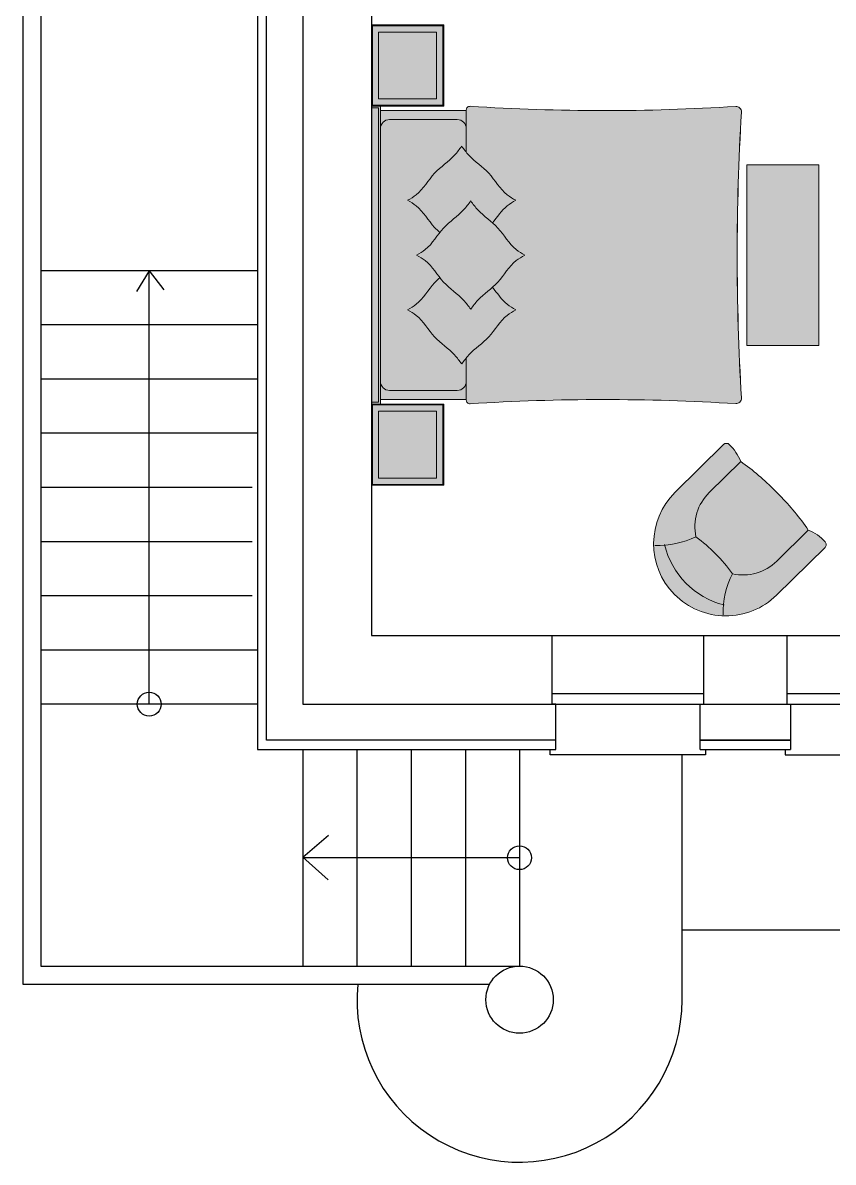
# Model space of a CAD drawing. Header units: millimetres. Extents: x 9725 to 44585, y 31077 to 49924.
# Drawn here: x 9725 to 14211, y 34126 to 40436 of the extents above; entities that cross this region are included whole.
import ezdxf

# ---------------------------------------------------------------- set-up
doc = ezdxf.new("R2010")
doc.units = ezdxf.units.MM
doc.layers.add('furniture', color=34, linetype='Continuous', lineweight=15)
doc.layers.add('Wall section', color=5, linetype='Continuous', lineweight=13)

# ---------------------------------------------------------------- blocks, each defined once
blk = doc.blocks.new('king-bed (pl)')
h = blk.add_hatch(color=254)
edge = h.paths.add_edge_path()
edge.add_line((-803.6632932841803, -525.0000000000001), (-800, -525.0000000000001))
edge.add_line((-800, -525.0000000000001), (-800, -50))
edge.add_line((-800, -50), (-824.9999999999918, -50.00000000000011))
edge.add_line((-824.9999999999918, -50.00000000000011), (-824.9999999999918, 0))
edge.add_line((-824.9999999999918, 0), (824.9999999999909, 0))
edge.add_line((824.9999999999909, 0), (824.9999999999909, -50.00000000000011))
edge.add_line((824.9999999999909, -50.00000000000011), (800, -50))
edge.add_line((800, -50), (800, -525.0000000000001))
edge.add_line((800, -525.0000000000001), (803.6632932841785, -525.0000000000001))
edge.add_arc((803.6632932841782, -544.9999999999999), 19.99999999999977, -3.651804282118519, 89.99999999999898, ccw=False)
edge.add_arc((12437.49999999692, -1287.4999999999), 11637.50671320659, 176.3481957178716, 183.5917142279979)
edge.add_arc((792.9106223705706, -2018.424845105309), 30.00000000000058, -92.70295393432218, 3.591714227991986, ccw=False)
edge.add_arc((-2.396357831389028e-11, -15048.01207446519), 13023.6938552163, 86.51578604473764, 93.4842139552621)
edge.add_arc((-792.9106223705636, -2018.424845105306), 30.00000000000002, 176.4082857720175, 272.7029539343314, ccw=False)
edge.add_arc((-12437.50000000006, -1287.499999999976), 11637.50671320972, 356.4082857720035, 363.6518042821277)
edge.add_arc((-803.6632932841798, -545.0000000000003), 20.0000000000002, 90.00000000000159, 183.6518042821269, ccw=False)
at = {"color": 0, "linetype": 'ByBlock'}
for p, q in [((-750, -100), (-750, -475.0000000000001)), ((750, -100), (750, -475.0000000000001))]:
    blk.add_line(p, q, dxfattribs=at)
at = {"color": 254}
blk.add_lwpolyline([(-803.6632932841803, -525.0000000000001), (-800, -525.0000000000001), (-800, -50), (-824.9999999999918, -50.00000000000011), (-824.9999999999918, 0), (824.9999999999909, 0), (824.9999999999909, -50.00000000000011), (800, -50), (800, -525.0000000000001), (803.6632932841785, -525.0000000000001, -0.433007035975054), (823.6226842464548, -546.2738572977302, 0.03161634003437722), (822.85169632199, -2016.545459398309, -0.4467701698937252), (791.4958838917701, -2048.391468455907, 0.03041487605551103), (-791.4958838917582, -2048.391468455904, -0.4467701698937216), (-822.8516963219827, -2016.545459398311, 0.03161634003436867), (-823.6226842464566, -546.2738572977336, -0.433007035975095), (-803.6632932841803, -525.0000000000001, -2.333756018296773e-14)], format="xyb", dxfattribs=at)
at = {"color": 0, "linetype": 'ByBlock'}
for points in [[(-824.9999999999918, -50.00000000000011), (824.9999999999909, -50.00000000000011), (824.9999999999909, 0), (-824.9999999999918, 0)], [(-814.9999999999918, -40.00000000000011), (814.9999999999909, -40.00000000000011), (814.9999999999909, 0), (-814.9999999999918, 0)]]:
    blk.add_lwpolyline(points, close=True, dxfattribs=at)
blk.add_lwpolyline([(800, -525.0000000000001), (800, -50), (-800, -50), (-800, -525.0000000000001)], dxfattribs=at)
blk.add_lwpolyline([(569.6346771649423, -525.0000000000001), (803.6632932841785, -525.0000000000001, -0.433007035975054), (823.6226842464548, -546.2738572977302, 0.031616340034378), (822.85169632199, -2016.545459398309, -0.446770169893791), (791.4958838917701, -2048.391468455907, 0.02955349349498883), (-791.4958838917582, -2048.391468455904, -0.4467701698937234), (-822.8516963219827, -2016.545459398311, 0.03161634003436867), (-823.6226842464566, -546.2738572977336, -0.4330070359751061), (-803.6632932841803, -525.0000000000001), (-569.6346771649442, -525.0000000000001)], format="xyb", dxfattribs=at)
for centre, start, end in [((-700, -100), 90, 180), ((700, -100), 0, 90), ((-700, -475.0000000000001), 180, 270), ((700, -475.0000000000001), 270, 0)]:
    blk.add_arc(centre, 50, start, end, dxfattribs=at)
for points in [[(-602.8161005304701, -499.7072092059276), (-553.207284627335, -460.2282776369958), (-452.9624959275152, -349.85360460297), (-333.8498223258121, -248.2237111430151), (-303.1088913245421, -199.9999999999999)], [(-299.7072092059097, -549.7072092059276), (-250.0983933027746, -510.2282776369958), (-149.8536046029512, -399.85360460297), (-30.74093100125538, -298.2237111430152), (0, -250)], [(299.7072092059279, -549.7072092059276), (250.0983933027928, -510.2282776369958), (149.8536046029731, -399.85360460297), (30.74093100126993, -298.2237111430152), (0, -250)], [(602.8161005304701, -499.7072092059276), (553.207284627335, -460.2282776369958), (452.9624959275152, -349.85360460297), (333.8498223258121, -248.2237111430151), (303.1088913245421, -199.9999999999999)], [(-602.8161005304701, -499.7072092059276), (-553.207284627335, -539.1861407748594), (-452.9624959275152, -649.5608138088852), (-333.8498223258121, -751.1907072688401), (-303.1088913245421, -799.4144184118555)], [(602.8161005304701, -499.7072092059276), (553.207284627335, -539.1861407748594), (452.9624959275152, -649.5608138088852), (333.8498223258121, -751.1907072688401), (303.1088913245421, -799.4144184118555)], [(-299.7072092059097, -549.7072092059276), (-250.0983933027746, -589.1861407748594), (-149.8536046029512, -699.5608138088852), (-30.74093100125538, -801.1907072688401), (0, -849.4144184118555)], [(299.7072092059279, -549.7072092059276), (250.0983933027928, -589.1861407748594), (149.8536046029731, -699.5608138088852), (30.74093100126993, -801.1907072688401), (0, -849.4144184118555)]]:
    blk.add_spline(points, degree=3, dxfattribs=at)
for points, knots in [([(-125.1891578810882, -379.024487494734), (-134.107309001196, -368.881686685214), (-179.122644834657, -320.8875811870829), (-258.043279752048, -279.2732168838604), (-293.5971920124375, -216.7316713607589), (-303.1088913245421, -199.9999999999999)], [172.0943258210815, 172.0943258210815, 172.0943258210815, 172.0943258210815, 212.5030809578514, 369.0804236905275, 426.2689815953121, 426.2689815953121, 426.2689815953121, 426.2689815953121]), ([(125.1891578810882, -379.024487494734), (134.107309001196, -368.881686685214), (179.122644834657, -320.8875811870829), (258.043279752048, -279.2732168838604), (293.5971920124375, -216.7316713607589), (303.1088913245421, -199.9999999999999)], [172.0943258210815, 172.0943258210815, 172.0943258210815, 172.0943258210815, 212.5030809578514, 369.0804236905275, 426.2689815953121, 426.2689815953121, 426.2689815953121, 426.2689815953121]), ([(-177.9197334434775, -670.3899309171203), (-210.895700037614, -696.266744421935), (-263.3785360508082, -729.5262495711648), (-293.5971920124375, -782.6827470510967), (-303.1088913245421, -799.4144184118555)], [244.5810098080917, 244.5810098080917, 244.5810098080917, 244.5810098080917, 369.0804236905276, 426.2689815953125, 426.2689815953125, 426.2689815953125, 426.2689815953125]), ([(177.9197334434775, -670.3899309171203), (210.895700037614, -696.266744421935), (263.3785360508082, -729.5262495711648), (293.5971920124375, -782.6827470510967), (303.1088913245421, -799.4144184118555)], [244.5810098080917, 244.5810098080917, 244.5810098080917, 244.5810098080917, 369.0804236905276, 426.2689815953125, 426.2689815953125, 426.2689815953125, 426.2689815953125])]:
    blk.add_open_spline(points, degree=3, knots=knots, dxfattribs=at)
blk = doc.blocks.new('t 400x450')
blk.add_hatch(color=254).paths.add_polyline_path([(0, 225), (-400, 225), (-400, -225), (0, -225)])
at = {"color": 0}
for p, q in [((-400, 225), (-395, 220)), ((0, 225), (-5, 220)), ((-400, -225), (-395, -220)), ((0, -225), (-5, -220))]:
    blk.add_line(p, q, dxfattribs=at)
blk.add_lwpolyline([(0, 225), (-400, 225), (-400, -225), (0, -225), (0, 225)], dxfattribs=at)
for points in [[(-5, 220), (-395, 220), (-395, -220), (-5, -220)], [(-40, 185), (-360, 185), (-360, -185), (-40, -185)]]:
    blk.add_lwpolyline(points, close=True, dxfattribs=at)
blk = doc.blocks.new('tr2')
blk.add_hatch(color=254).paths.add_polyline_path([(7.275957614183426e-12, 500), (400.0000000000073, 500), (399.9999999999927, -500), (-7.275957614183426e-12, -500)])
at = {"color": 0}
blk.add_lwpolyline([(7.275957614183426e-12, 500), (400.0000000000073, 500), (399.9999999999927, -500), (-7.275957614183426e-12, -500), (7.275957614183426e-12, 500)], dxfattribs=at)
blk = doc.blocks.new('armchaer')
h = blk.add_hatch(color=254)
edge = h.paths.add_edge_path()
edge.add_ellipse((-296.1263035950251, -268.9037169185576), major_axis=(-270.2235710185463, -294.922393723302), ratio=0.999999999988288, start_angle=89.99008652182249, end_angle=179.990086521822, ccw=False)
edge.add_line((-1.250669137647492, -539.1783121973567), (-255.7883912124962, -816.8846656661917))
edge.add_ellipse((-272.1703709045687, -801.8694103729104), major_axis=(-15.71348386204226, -15.71348386204226), ratio=0.9999999999882825, start_angle=2.4925167828245094, end_angle=92.49251678276562, ccw=False)
edge.add_ellipse((-120.2704686007346, -623.2300702738867), major_axis=(-181.5130642803174, -181.5130642803173), ratio=0.9999999999883796, start_angle=338.98577750442445, end_angle=364.44039008106915, ccw=False)
edge.add_ellipse((395.9691245281283, 459.8772005311039), major_axis=(-993.4064497580682, -993.4064497580682), ratio=0.9999999999883331, start_angle=2.492516782837015, end_angle=12.696847287550781, ccw=False)
edge.add_line((-553.2953151249094, -575.7915556125663), (-566.400898877022, -563.7793513793549))
edge.add_line((-566.400898877022, -563.7793513793513), (-579.5064826291782, -551.7671471461217))
edge.add_ellipse((369.7579570207745, 483.9016090002115), major_axis=(-993.4064497579917, -993.4064497579917), ratio=0.9999999999883399, start_angle=352.2881862781159, end_angle=362.4925167828335, ccw=False)
edge.add_ellipse((-664.3934771107452, -124.502441666722), major_axis=(-181.5130642803177, -181.5130642803177), ratio=0.9999999999883168, start_angle=0.5446434846014085, end_angle=25.99925606122912, ccw=False)
edge.add_ellipse((-829.1576804350916, -291.3507304017949), major_axis=(-15.71348386204155, -15.71348386204155), ratio=0.9999999999883177, start_angle=272.4925167827872, end_angle=362.49251678284435, ccw=False)
edge.add_line((-845.5396601271932, -276.335475108528), (-591.0019380523736, 1.370878360270581))
edge.add_ellipse((-296.1263035950105, -268.9037169185613), major_axis=(-270.2524260228694, -294.8959526379626), ratio=0.9999999999882909, start_angle=179.9956925528132, end_angle=269.9956925528138, ccw=False)
at = {"color": 34}
for p, q in [((-591.001938052359, 1.370878360259667), (-845.5396601271786, -276.335475108528)), ((-582.8015916605946, -187.012531552944), (-747.9693998884613, -367.2143081678732)), ((-579.5064826306916, -551.7671471447393), (-566.400898877022, -563.7793513793513)), ((-566.400898877022, -563.7793513793513), (-553.2953151233523, -575.7915556139815)), ((-354.8018872786779, -727.5804352063096), (-189.6340790507966, -547.3786585913804)), ((-255.7883912124962, -816.8846656661844), (-1.250669137691148, -539.1783121973858))]:
    blk.add_line(p, q, dxfattribs=at)
for centre, major_axis, ratio, start_param, end_param in [((-296.1263035950105, -268.9037169185613), (-270.2524260228694, -294.8959526379626), 0.9999999999882909, 3.141517474454028, 4.712313801248935), ((-793.1544278063666, 91.92787136632978), (-348.8249108645073, -348.8249108645073), 0.9999999999883212, 1.946756624129567, 2.42193245069571), ((-390.5478019447037, -371.9196855616683), (-304.6240642121495, -332.3737738375273), 0.9999999999882843, 2.594611066454934, 3.688507999574148), ((-296.1263035950251, -268.9037169185576), (-270.2235710185463, -294.922393723302), 0.999999999988288, 1.570623303960375, 3.141419630755262), ((-386.2178353556956, -367.195595072164), (-188.5618063444662, -188.5618063444662), 0.9999999999883372, 3.755140864209717, 4.755891604905364), ((385.8845747898158, 475.1854205124109), (-657.1867720202041, -657.186772020204), 0.9999999999883307, 6.171218689696627, 6.482157173705834), ((106.5299314967269, -732.6971490658434), (-348.8249108644964, -348.8249108644964), 0.9999999999883369, 3.94825810552629, 4.423433932094577), ((-829.1576804350916, -291.3507304017949), (-15.71348386204155, -15.71348386204155), 0.9999999999883177, 4.755891604905543, 6.326687931701437), ((-664.3934771107452, -124.502441666722), (-181.5130642803177, -181.5130642803177), 0.9999999999883168, 0.009505822055827536, 0.4537726213375407), ((-386.217835355681, -367.1955950721676), (-188.5618063444629, -188.5618063444628), 0.9999999999883349, 1.614298951315604, 2.615049692012646), ((369.7579570207745, 483.9016090002115), (-993.4064497579917, -993.4064497579917), 0.9999999999883401, 6.148588766432231, 6.326687931701247), ((395.9691245281283, 459.8772005311039), (-993.4064497580681, -993.4064497580681), 0.9999999999883332, 0.04350262452172179, 0.2216017897906733), ((-120.2704686007346, -623.2300702738867), (-181.5130642803174, -181.5130642803173), 0.9999999999883794, 5.916417934885134, 6.36068473416714), ((-272.1703709045687, -801.8694103729104), (-15.71348386204226, -15.71348386204226), 0.9999999999882825, 0.04350262452150284, 1.614298951315372)]:
    blk.add_ellipse(centre, major_axis=major_axis, ratio=ratio, start_param=start_param, end_param=end_param, dxfattribs=at)

msp = doc.modelspace()

# ---------------------------------------------------------------- linework, layer by layer
at = {"layer": 'Wall section', "lineweight": -2}
for points in [[(12734.57769785495, 43222.6681258505), (12754.57769785495, 43222.6681258505), (12754.57769785495, 43472.6681258505), (11024.57769785495, 43472.6681258505), (11024.57769785495, 36412.66812835474), (12674.577697348, 36412.66812179604)], [(12674.57769754675, 36462.66812179604), (11074.57769785495, 36462.66812815599), (11074.57769785495, 43422.6681258505), (12754.57769785495, 43422.6681258505)], [(12734.57769785495, 43222.6681258505), (11274.57769785495, 43222.6681258505), (11274.57769785495, 36662.66812736099), (12674.57769834175, 36662.66812179604)], [(12734.57769785495, 43222.6681258505), (12734.57769785495, 42842.6681258505), (11654.57769785495, 42842.6681258505), (11654.57769785495, 37042.6681258505), (12654.57769834175, 37042.6681258505)], [(12674.577697348, 36412.66812179604), (12674.57769834175, 36662.66812179604), (12654.57769834175, 36662.66812179604), (12654.57769834175, 37042.6681562782)], [(13474.577697348, 36412.6681186161), (13474.577697348, 36662.6681186161), (13494.577697348, 36662.6681186161), (13494.577697348, 37042.6681562782)], [(13494.577697348, 37042.6681258505), (13954.57769885848, 37042.6681258505), (13954.577697348, 36662.6681087582), (13974.577697348, 36662.6681087582), (13974.577697348, 36412.66810865884)], [(13474.577697348, 36662.6681186161), (13974.577697348, 36662.6681166286)], [(13474.577697348, 36462.6681186161), (13974.577697348, 36462.66811662861)], [(13974.577697348, 36462.6681166286), (13474.577697348, 36462.66811861609)], [(13474.577697348, 36412.6681186161), (13974.577697348, 36412.6681166286)], [(13474.577697348, 36412.6681186161), (13974.577697348, 36412.66811662861)]]:
    msp.add_lwpolyline(points, dxfattribs=at)
at = {"layer": 'Wall section', "color": 18, "lineweight": -2, "true_color": 0x000000}
for points in [[(9824.577697854955, 40809.9141559969), (9824.577697854955, 35212.66813312468), (12474.57769209126, 35212.66812259104)], [(9724.577697854955, 40609.9141559969), (9724.577697854955, 35112.66813352217), (12309.53803354042, 35112.66812324707)], [(11024.57769785495, 39062.66812736099), (9824.577697854955, 39062.66812736099)], [(10424.57769785495, 39062.66812736099), (10354.61331724661, 38947.71020534661)], [(10424.57769785495, 36662.66812736099), (10424.57769785495, 39062.66812736099)], [(10424.57769785495, 39062.66812736099), (10505.08071368985, 38957.41229479716)], [(11024.57769785495, 38762.66812736099), (9824.577697854955, 38762.66812736099)], [(11024.57769785495, 38462.66812736099), (9824.577697854955, 38462.66812736099)], [(11024.57769785495, 38162.66812736099), (9824.577697854955, 38162.66812736099)], [(10994.57769785495, 37862.66812736099), (9824.577697854955, 37862.66812736099)], [(10994.57769785495, 37562.66812736099), (9824.577697854955, 37562.66812736099)], [(10994.57769785495, 37262.66812736099), (9824.577697854955, 37262.66812736099)], [(12654.57769834175, 37042.6681562782), (13494.577697348, 37042.6681562782)], [(13954.57769885848, 37042.6681258505), (14794.57770195242, 37042.6681258505)], [(11024.57769785495, 36962.66812736099), (9824.577697854955, 36962.66812736099)], [(12654.57769834175, 36722.66812187555), (13494.577697348, 36722.66811853659)], [(13954.5776975865, 36722.6681087582), (14794.57770195242, 36722.66810541923)], [(11024.57769785495, 36662.66812736099), (9824.577697854955, 36662.66812736099)], [(12674.57769834175, 36662.66812179604), (13474.577697348, 36662.6681186161)], [(13954.577697348, 36662.6681087582), (14774.57770195242, 36662.66810549874)], [(11274.5776968612, 36412.66812736099), (11274.57769209126, 35212.66812736099)], [(11574.5776968612, 36412.6681261685), (11574.57769209126, 35212.6681261685)], [(11874.5776968612, 36412.66812497601), (11874.57769209126, 35212.66812497601)], [(12174.5776968612, 36412.66812378353), (12174.57769209126, 35212.66812378353)], [(12474.5776968612, 36412.66812259104), (12474.57769209126, 35212.66812259104)], [(13504.57769890231, 36412.66811849675), (13504.57769890231, 36382.66811849675), (12644.57769768834, 36382.66811849675), (12644.57769768834, 36412.66812191519)], [(13944.57769673091, 36412.66809719108), (13944.57769673091, 36382.66809719108), (14774.57770234995, 36382.66809707184), (14774.57770234995, 36412.66810049029)], [(13374.57769209126, 35212.66812259104), (13374.57769674197, 36382.66811849675)], [(13374.57769129626, 35026.47767820876), (13374.57769674077, 36382.66811849675)], [(11274.57769447629, 35815.35501242251), (11416.36424300709, 35938.21696908625)], [(11274.57769447629, 35815.35501242251), (11414.30806063733, 35690.15952323849)], [(12474.57769447623, 35812.66812259104), (11274.57769447623, 35812.66812736099)], [(13374.57769209126, 35412.66808671784), (19954.57769785495, 35412.66808671784)]]:
    msp.add_lwpolyline(points, dxfattribs=at)
for centre, radius in [((10424.57769785495, 36662.66812736099), 66.07018804218387), ((12474.57769447623, 35812.66812259104), 66.07018804218387), ((12474.57769169376, 35026.47767820876), 186.1904443822932)]:
    msp.add_circle(centre, radius, dxfattribs=at)
msp.add_arc((12474.57769169376, 35026.47767820876), 899.9999996024999, 174.5045235745175, 0, dxfattribs=at)

# ---------------------------------------------------------------- block references
at = {"layer": 'furniture', "color": 34, "xscale": -1}
msp.add_blockref('t 400x450', (11654.57769785495, 40199.74435743377), dxfattribs=at)
for name, p, rotation in [('king-bed (pl)', (11654.57769785495, 39149.74435743378), 90), ('tr2', (13732.00301078195, 39149.74435743381), 180)]:
    msp.add_blockref(name, p, dxfattribs=dict(at, rotation=rotation))
at = {"layer": 'furniture', "color": 34}
for name, p, rotation in [('t 400x450', (11654.57769785495, 38099.74435743378), 180), ('armchaer', (13307.38395260356, 37297.93812474167), 177.0840881488682)]:
    msp.add_blockref(name, p, dxfattribs=dict(at, rotation=rotation))

doc.saveas('drawing.dxf')
